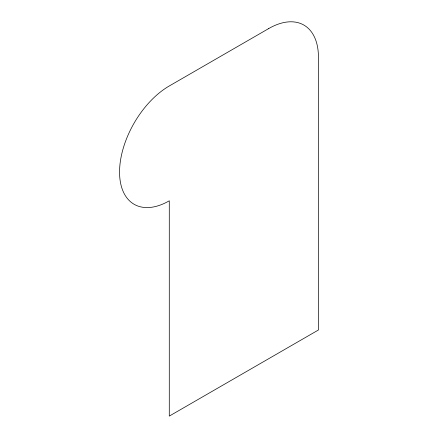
<?xml version="1.0" encoding="UTF-8"?>
<svg xmlns="http://www.w3.org/2000/svg" width="438" height="438" viewBox="0 0 438 438"><rect width="100%" height="100%" fill="white"/><g stroke="black" fill="none" stroke-linecap="round" stroke-linejoin="round"><path stroke-width="0.66" d="M268.718 28.563L169.282 85.974A70.315 40.597 -60 0 0 119.558 172.096A70.315 40.597 -60 0 0 169.282 200.801L169.282 416.1L318.442 329.984L318.442 57.268A70.315 40.597 -60 0 0 268.718 28.563"/></g></svg>
